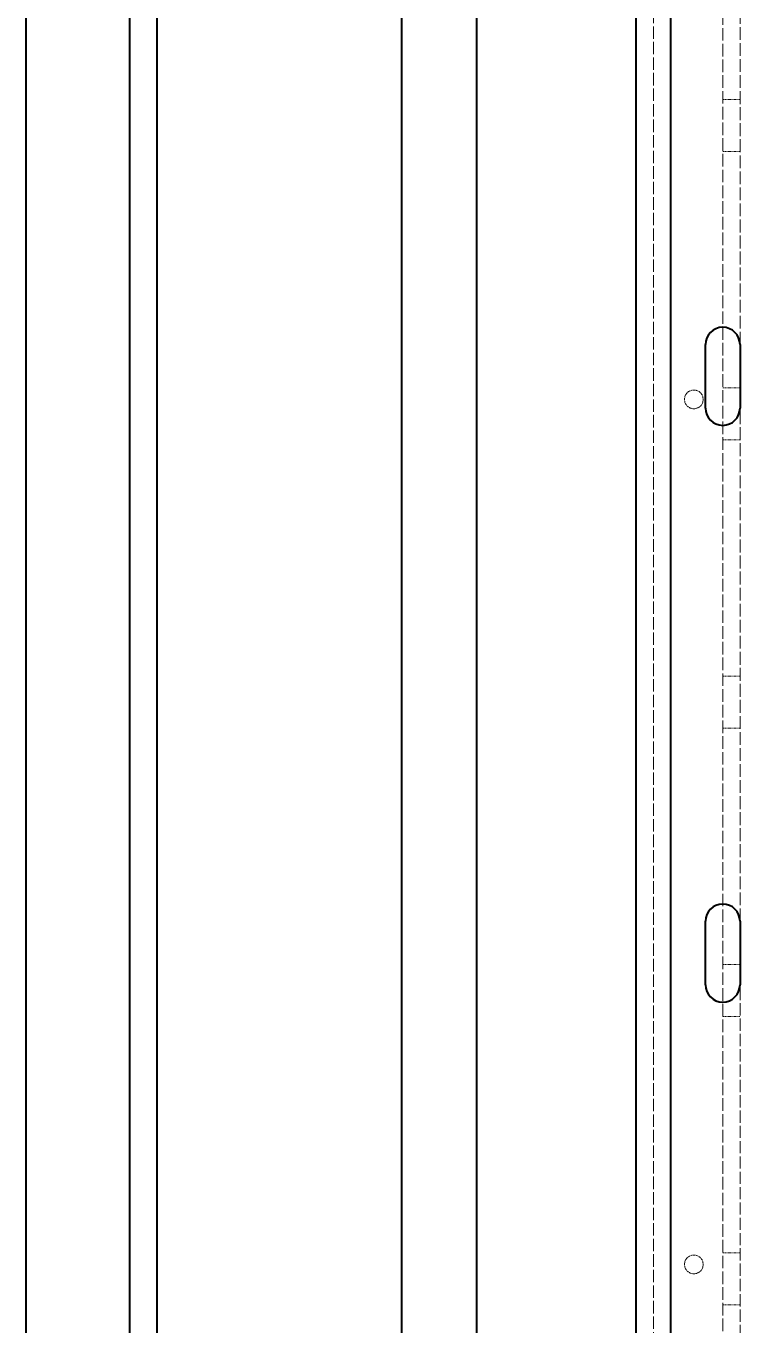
# Model space of a CAD drawing. Header units: inches. Extents: x 6934 to 18973, y 4254 to 7629.
# Drawn here: x 15241.8 to 15365.5, y 5271.8 to 5497.1 of the extents above; entities that cross this region are included whole.
import ezdxf

# ---------------------------------------------------------------- set-up
doc = ezdxf.new("R2010")
doc.units = ezdxf.units.IN
doc.header["$MEASUREMENT"] = 0
doc.linetypes.add('POWER SUPPLY CASE INLINER1$0$DASHED', pattern=[0.2067, 0.1654, -0.0413])
doc.layers.add('POWER SUPPLY CASE INLINER1$0$가려진 것(ISO)', color=2, linetype='POWER SUPPLY CASE INLINER1$0$DASHED', lineweight=18, true_color=0xffff00)
doc.layers.add('POWER SUPPLY CASE INLINER1$0$가시적인 것(ISO)', color=3, linetype='Continuous', lineweight=40, true_color=0x00ff00)

# ---------------------------------------------------------------- blocks, each defined once
blk = doc.blocks.new('POWER SUPPLY CASE INLINER1')
at = {"layer": 'POWER SUPPLY CASE INLINER1$0$가려진 것(ISO)', "ltscale": 13.203516}
blk.add_line((3554.09, 1005.83), (3554.09, 1398.83), dxfattribs=at)
at = {"layer": 'POWER SUPPLY CASE INLINER1$0$가려진 것(ISO)', "ltscale": 13.039731}
blk.add_line((3542.09, 1350.83), (3542.09, 1005.83), dxfattribs=at)
at = {"layer": 'POWER SUPPLY CASE INLINER1$0$가려진 것(ISO)', "ltscale": 13.455491}
for p, q in [((3557.09, 1187.83), (3557.09, 1276.83)), ((3557.09, 1087.83), (3557.09, 1176.83))]:
    blk.add_line(p, q, dxfattribs=at)
at = {"layer": 'POWER SUPPLY CASE INLINER1$0$가려진 것(ISO)', "ltscale": 0.714161}
for p, q in [((3554.09, 1230.33), (3557.09, 1230.33)), ((3554.09, 1221.33), (3557.09, 1221.33)), ((3554.09, 1180.33), (3557.09, 1180.33)), ((3554.09, 1171.33), (3557.09, 1171.33)), ((3554.09, 1130.33), (3557.09, 1130.33)), ((3554.09, 1121.33), (3557.09, 1121.33)), ((3554.09, 1080.33), (3557.09, 1080.33)), ((3554.09, 1071.33), (3557.09, 1071.33)), ((3554.09, 1030.33), (3557.09, 1030.33)), ((3554.09, 1021.33), (3557.09, 1021.33))]:
    blk.add_line(p, q, dxfattribs=at)
at = {"layer": 'POWER SUPPLY CASE INLINER1$0$가려진 것(ISO)', "ltscale": 12.856349}
blk.add_line((3557.09, 502.83), (3557.09, 1076.83), dxfattribs=at)
at = {"layer": 'POWER SUPPLY CASE INLINER1$0$가려진 것(ISO)', "ltscale": 2.424827}
for centre in [(3549.09, 1178.33), (3549.09, 1028.33)]:
    blk.add_circle(centre, 1.62, dxfattribs=at)
at = {"layer": 'POWER SUPPLY CASE INLINER1$0$가시적인 것(ISO)'}
for p, q in [((3456.09, 500.53), (3456.09, 1400.53)), ((3498.44, 1358.18), (3498.44, 552.88)), ((3433.39, 556.88), (3433.39, 1354.18)), ((3451.39, 556.38), (3451.39, 1354.68)), ((3511.44, 1345.18), (3511.44, 565.88)), ((3539.09, 1005.83), (3539.09, 1345.18)), ((3545.09, 1005.83), (3545.09, 1345.18)), ((3551.09, 1176.83), (3551.09, 1187.83)), ((3557.09, 1187.83), (3557.09, 1176.83)), ((3551.09, 1076.83), (3551.09, 1087.83)), ((3557.09, 1087.83), (3557.09, 1076.83))]:
    blk.add_line(p, q, dxfattribs=at)
for centre, start, end in [((3554.09, 1187.83), 0, 180), ((3554.09, 1176.83), 180, 0), ((3554.09, 1087.83), 0, 180), ((3554.09, 1076.83), 180, 0)]:
    blk.add_arc(centre, 3, start, end, dxfattribs=at)

msp = doc.modelspace()

# ---------------------------------------------------------------- block references
msp.add_blockref('POWER SUPPLY CASE INLINER1', (11808.399, 4254.001))

doc.saveas('drawing.dxf')
